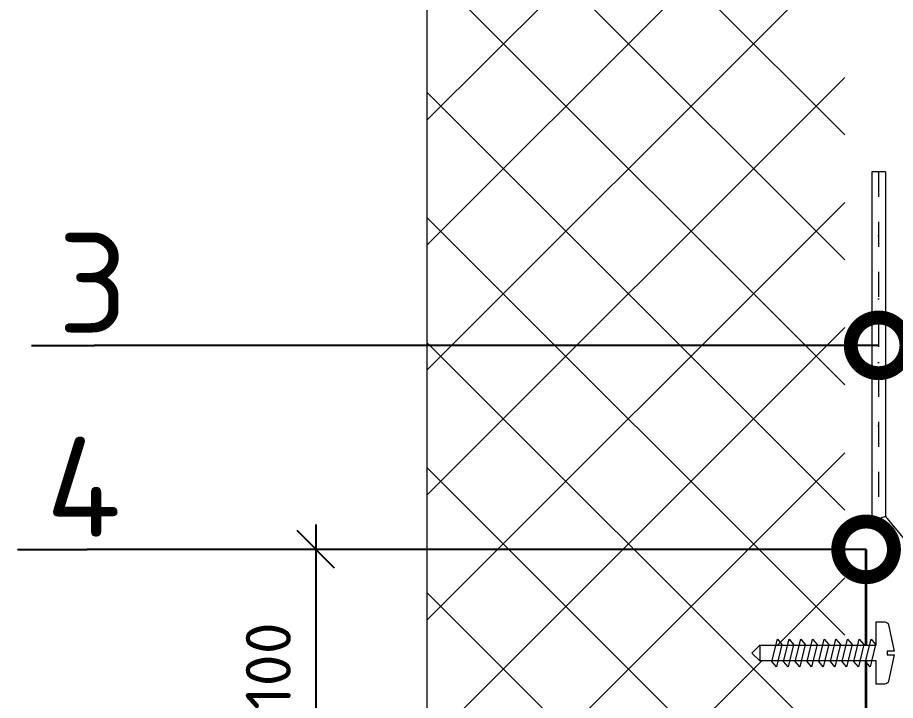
# Model space of a CAD drawing. Header units: millimetres. Extents: x -263990 to 193903, y -164417 to 240530.
# Drawn here: x -182843 to -179333, y -119294 to -116563 of the extents above; entities that cross this region are included whole.
import ezdxf

# ---------------------------------------------------------------- set-up
doc = ezdxf.new("R2010")
doc.units = ezdxf.units.MM
doc.header["$LTSCALE"] = 20
doc.set_wipeout_variables(frame=1)
doc.linetypes.add('пунктирнаяX2', pattern=[12.7, 0, -12.7])
doc.linetypes.add('штриховая 50', pattern=[1, 0.5, -0.5])
doc.layers.get('0').update_dxf_attribs({"lineweight": 0})
doc.layers.get('Defpoints').update_dxf_attribs({"color": 4})
for name, color, linetype, lineweight in [('TN-АННОТАЦИИ', 7, 'Continuous', 0), ('TN-МЕТАЛЛ КОНСТРУКЦИИ', 7, 'Continuous', 35), ('TN-ПАРОИЗОЛЯЦИЯ', 94, 'Continuous', 15), ('TN-РАЗМЕРЫ', 184, 'Continuous', 15), ('Размеры', 7, 'Continuous', 9)]:
    doc.layers.add(name, color=color, linetype=linetype, lineweight=lineweight)
doc.styles.add('DimNat', font='romans.shx', dxfattribs={"height": 180})
doc.styles.add('TN-Текст', font='isocpeur.ttf')
doc.dimstyles.new('DimSpec', dxfattribs={"dimtxt": 1, "dimasz": 150, "dimexe": 100, "dimexo": 100, "dimgap": 100, "dimtad": 1, "dimdec": 0, "dimzin": 0, "dimtxsty": 'DimNat', "dimblk": 'OBLIQUE', "dimcen": 100, "dimdle": 100, "dimclrt": 10, "dimadec": 5, "dimazin": 0, "dimtfac": 1, "dimtdec": 0, "dimtix": 1, "dimtmove": 2, "dimatfit": 3, "dimldrblk": 'OBLIQUE', "dimfxl": 1, "dimtolj": 1, "dimtzin": 0, "dimarcsym": 0})

# ---------------------------------------------------------------- blocks, each defined once
blk = doc.blocks.new('_DOTSMALL')
at = {"color": 0, "linetype": 'ByBlock', "const_width": 0.5}
blk.add_lwpolyline([(-0.0625, 0, 1), (0.0625, 0, 1)], format="xyb", close=True, dxfattribs=at)
blk = doc.blocks.new('_Oblique')
at = {"color": 0, "linetype": 'ByBlock', "lineweight": -2}
blk.add_line((-0.5, -0.5), (0.5, 0.5), dxfattribs=at)
blk = doc.blocks.new('*D743')
at = {"layer": 'Defpoints', "color": 0, "transparency": 16777216}
for p in [(-179450, -118690), (-181650.5, -119623.4), (-179450, -119623.4)]:
    blk.add_point(p, dxfattribs=at)
at = {"layer": 'Размеры', "color": 0, "lineweight": -2, "transparency": 16777216}
for p, q in [((-181650.5, -118590), (-181650.5, -119723.4)), ((-179550, -118690), (-181750.5, -118690)), ((-179550, -119623.4), (-181750.5, -119623.4))]:
    blk.add_line(p, q, dxfattribs=at)
at = {"layer": 'Размеры', "color": 0, "lineweight": -2, "transparency": 16777216, "xscale": 150, "yscale": 150, "zscale": 150}
for p, rotation in [((-181650.5, -118690), 90), ((-181650.5, -119623.4), 270)]:
    blk.add_blockref('_Oblique', p, dxfattribs=dict(at, rotation=rotation))
at = {"layer": 'Размеры', "color": 7, "lineweight": 20, "transparency": 16777216, "insert": (-181840.5, -119156.7), "char_height": 180, "attachment_point": 5, "rotation": 90, "style": 'DimNat'}
blk.add_mtext('\\A1;100', dxfattribs=at)

msp = doc.modelspace()

# ---------------------------------------------------------------- linework, layer by layer
at = {"color": 7, "lineweight": 20}
msp.add_line((-181206.03317, -111262.25896), (-181206.03317, -121984.90274), dxfattribs=at)
at = {"color": 7, "linetype": 'Continuous', "lineweight": 13}
for p, q in [((-181206.03317, -116973.09071), (-179534.97181, -115302.02934)), ((-179534.97181, -117032.09207), (-181206.03317, -115361.03071)), ((-181206.03317, -117473.30934), (-179534.97181, -115802.24797)), ((-179534.97181, -117532.31071), (-181206.03317, -115861.24934)), ((-181206.03317, -117973.52798), (-179534.97181, -116302.46661)), ((-179534.97181, -118032.52935), (-181206.03317, -116361.46798)), ((-181206.03317, -118473.74661), (-179534.97181, -116802.68525)), ((-179534.97181, -118532.74798), (-181206.03317, -116861.68661)), ((-181206.03317, -118973.96525), (-179534.97181, -117302.90388)), ((-179534.97181, -119032.96662), (-181206.03317, -117361.90525)), ((-181150.33113, -119418.48184), (-179534.97181, -117803.12252)), ((-179590.67385, -119477.48321), (-181206.03317, -117862.12389)), ((-181206.03317, -119974.40252), (-179534.97181, -118303.34115)), ((-179534.97181, -120033.40389), (-181206.03317, -118362.34252)), ((-181172.53042, -120441.11841), (-179534.97181, -118803.55979)), ((-179590.67385, -120477.92048), (-181206.03317, -118862.56116))]:
    msp.add_line(p, q, dxfattribs=at)
at = {"layer": 'TN-АННОТАЦИИ', "color": 7, "linetype": 'ByBlock', "lineweight": -2}
for points in [[(-182787.27662, -117873.93284), (-182536.61741, -117873.93284)], [(-179399.82753, -117873.93284), (-182536.61741, -117873.93284)], [(-182842.97867, -118690.02534), (-182564.46844, -118690.02534)], [(-179449.95937, -118690.02534), (-182564.46844, -118690.02534)]]:
    msp.add_lwpolyline(points, dxfattribs=at)
at = {"layer": 'TN-МЕТАЛЛ КОНСТРУКЦИИ', "color": 7}
msp.add_line((-179449.95937, -119623.44725), (-179449.95937, -118690.02534), dxfattribs=at)
at = {"layer": 'TN-ПАРОИЗОЛЯЦИЯ', "color": 7, "linetype": 'Continuous'}
for p, q in [((-179371.97651, -117179.94198), (-179427.67855, -117179.94198)), ((-179427.67855, -117179.94198), (-179427.67855, -118577.816)), ((-179371.97651, -117179.94198), (-179371.97651, -118558.03139)), ((-179371.97651, -118558.03139), (-179427.67855, -118577.816)), ((-179427.67855, -118577.816), (-179327.41487, -118701.15222)), ((-179371.97651, -118558.03139), (-179271.71283, -118681.36762))]:
    msp.add_line(p, q, dxfattribs=at)
at = {"layer": 'TN-ПАРОИЗОЛЯЦИЯ', "color": 7, "linetype": 'пунктирнаяX2'}
for p, q in [((-179399.82753, -117179.94198), (-179399.82753, -118567.9237)), ((-179399.82753, -118567.9237), (-179299.56385, -118691.25992))]:
    msp.add_line(p, q, dxfattribs=at)
at = {"layer": 'TN-ПАРОИЗОЛЯЦИЯ', "color": 7, "linetype": 'штриховая 50', "ltscale": 10}
for p, q in [((-179399.82753, -117179.94198), (-179399.82753, -118567.9237)), ((-179399.82753, -118567.9237), (-179299.56385, -118691.25992))]:
    msp.add_line(p, q, dxfattribs=at)
at = {"layer": 'TN-РАЗМЕРЫ', "color": 7}
msp.add_line((-179459.95937, -118690.02534), (-181840.91569, -118690.02534), dxfattribs=at)

# ---------------------------------------------------------------- block references
at = {"layer": 'TN-АННОТАЦИИ', "color": 7, "lineweight": -2, "xscale": 445.6163646375414, "yscale": 445.6163646375414, "zscale": 445.6163646375414}
for p in [(-179399.82753, -117873.93284), (-179449.95937, -118690.02534)]:
    msp.add_blockref('_DOTSMALL', p, dxfattribs=at)

# ---------------------------------------------------------------- texts
at = {"layer": 'TN-АННОТАЦИИ', "color": 7, "char_height": 400, "attachment_point": 3, "style": 'TN-Текст'}
for s, insert in [('3', (-182401.02351, -117423.98705)), ('4', (-182428.87453, -118240.07955))]:
    msp.add_mtext(s, dxfattribs=dict(at, insert=insert))

# ---------------------------------------------------------------- next in the draw order: wipeouts: each hides what was drawn before it
at = {"color": 7, "lineweight": 0}
msp.add_wipeout([(-179875.45778, -119135.84951), (-179906.65092, -119104.65637), (-179875.45778, -119073.46322), (-179409.12632, -119073.46322), (-179409.12632, -118979.88379), (-179375.57578, -118979.88379), (-179365.73605, -118983.37942), (-179360.30704, -118992.29937), (-179337.8277, -119096.85808), (-179365.67873, -119096.85808), (-179365.67873, -119112.45465), (-179337.8277, -119112.45465), (-179360.30704, -119217.01336), (-179365.73605, -119225.93332), (-179375.57578, -119229.42895), (-179409.12632, -119229.42895), (-179409.12632, -119135.84951)], dxfattribs=at)

# ---------------------------------------------------------------- next in the draw order: linework, layer by layer
at = {"color": 7}
msp.add_lwpolyline([(-179875.45778, -119073.46322), (-179409.12632, -119073.46322), (-179409.12632, -118979.88379), (-179375.57578, -118979.88379, -0.3552567939), (-179360.30704, -118992.29937), (-179337.8277, -119096.85808), (-179365.67873, -119096.85808), (-179365.67873, -119112.45465), (-179337.8277, -119112.45465), (-179360.30704, -119217.01336, -0.3552567939), (-179375.57578, -119229.42895), (-179409.12632, -119229.42895), (-179409.12632, -119135.84951), (-179875.45778, -119135.84951)], format="xyb", dxfattribs=at)
for points in [[(-179826.51412, -119138.23732), (-179804.61075, -119049.62772), (-179786.61701, -119071.23323), (-179808.52038, -119159.84282)], [(-179779.7244, -119138.23732), (-179757.82103, -119049.62772), (-179739.82729, -119071.23323), (-179761.73066, -119159.84282)], [(-179732.93468, -119138.23732), (-179711.03131, -119049.62772), (-179693.03757, -119071.23323), (-179714.94095, -119159.84282)], [(-179686.14496, -119138.23732), (-179664.24159, -119049.62772), (-179646.24786, -119071.23323), (-179668.15123, -119159.84282)], [(-179639.35525, -119138.23732), (-179617.45187, -119049.62772), (-179599.45814, -119071.23323), (-179621.36151, -119159.84282)], [(-179592.56553, -119138.23732), (-179570.66216, -119049.62772), (-179552.66842, -119071.23323), (-179574.57179, -119159.84282)], [(-179545.77581, -119138.23732), (-179523.87244, -119049.62772), (-179505.8787, -119071.23323), (-179527.78207, -119159.84282)], [(-179498.98609, -119138.23732), (-179477.08272, -119049.62772), (-179459.08898, -119071.23323), (-179480.99235, -119159.84282)], [(-179452.19637, -119138.23732), (-179430.293, -119049.62772), (-179412.29926, -119071.23323), (-179434.20264, -119159.84282)]]:
    msp.add_lwpolyline(points, close=True, dxfattribs=at)
for points in [[(-179875.45778, -119073.46322), (-179906.65092, -119104.65637)], [(-179875.45778, -119135.84951), (-179906.65092, -119104.65637)], [(-179875.45778, -119073.46322), (-179875.45778, -119135.84951)]]:
    msp.add_lwpolyline(points, dxfattribs=at)

# ---------------------------------------------------------------- next in the draw order: dimensions: what is measured, and where the dimension line sits
at = {"layer": 'Размеры', "color": 7, "lineweight": 20}
dim = msp.add_linear_dim(base=(-181650.48527, -119623.44725), p1=(-179449.95937, -118690.02534), p2=(-179449.95937, -119623.44725), angle=90, text='100', dimstyle='DimSpec', override={"dimclrt": 7}, dxfattribs=at)
dim.commit()
dim.dimension.update_dxf_attribs({"geometry": '*D743', "text_midpoint": (-181840.48527, -119156.73629)})

doc.saveas('drawing.dxf')
